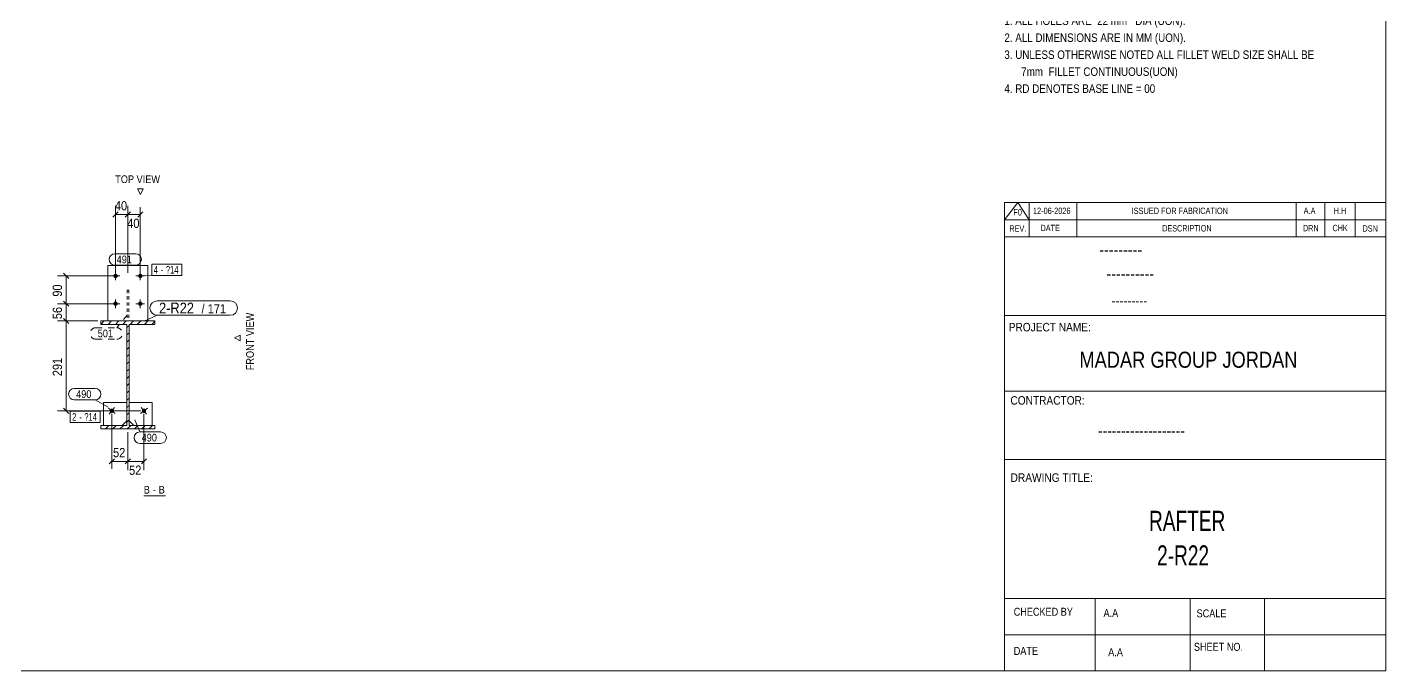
# Model space of a CAD drawing. Header units: millimetres. Extents: x 2 to 825, y 1 to 579.
# Drawn here: x 385.1 to 825, y 5 to 213.6 of the extents above; entities that cross this region are included whole.
import ezdxf

# ---------------------------------------------------------------- set-up
doc = ezdxf.new("R2010")
doc.units = ezdxf.units.MM
for name, pattern in [('XKITLINE00', [0]), ('XKITLINE01', [4, 1, -1, 1, -1]), ('XKITLINE02', [4, 2, -2])]:
    doc.linetypes.add(name, pattern=pattern)
for name, color, linetype, lineweight in [('Bolt', 3, 'Continuous', 0), ('BoltMark', 7, 'Continuous', 0), ('Dimensions', 7, 'Continuous', 0), ('DrawingSheet', 5, 'Continuous', 0), ('OtherObjectType', 7, 'Continuous', 0), ('Part', 2, 'Continuous', 0), ('PartMark', 7, 'Continuous', 0)]:
    doc.layers.add(name, color=color, linetype=linetype, lineweight=lineweight)
doc.styles.add('@ARIAL_UNICODE_MS_BOLD', font='ARIAL.TTF')
doc.styles.add('ARIAL', font='ARIAL.TTF')
doc.styles.add('ARIAL_NARROW', font='ARIALN.TTF')
doc.styles.add('COMIC_SANS_MS_BOLD', font='COMICBD.TTF')
doc.styles.add('SWIS721_EX_BT', font='ARIAL.TTF')
doc.styles.add('SWISSE', font='ARIAL.TTF')

# ---------------------------------------------------------------- blocks, each defined once
blk = doc.blocks.new('*A3')
at = {"layer": 'Part', "color": 7, "linetype": 'XKITLINE00', "lineweight": 0}
for p, q in [((409.01, 117.29), (410.11, 118.39)), ((409.01, 117.29), (409.01, 117.29)), ((411.37, 117.29), (412.47, 118.39)), ((413.73, 117.29), (414.83, 118.39)), ((416.09, 117.29), (417.19, 118.39)), ((417.41, 116.26), (418.11, 116.96)), ((417.41, 113.9), (418.11, 114.6)), ((418.44, 117.29), (419.54, 118.39)), ((420.8, 117.29), (421.9, 118.39)), ((423.16, 117.29), (424.26, 118.39)), ((425.52, 117.29), (426.51, 118.29)), ((417.41, 111.55), (418.11, 112.25)), ((417.41, 109.19), (418.11, 109.89)), ((417.41, 106.83), (418.11, 107.53)), ((417.41, 104.48), (418.11, 105.18)), ((417.41, 102.12), (418.11, 102.82)), ((417.41, 99.76), (418.11, 100.46)), ((417.41, 97.4), (418.11, 98.1)), ((417.41, 95.05), (418.11, 95.75)), ((417.41, 92.69), (418.11, 93.39)), ((417.41, 90.33), (418.11, 91.03)), ((417.41, 87.97), (418.11, 88.67)), ((409.02, 84.29), (409.22, 84.49)), ((410.47, 83.39), (411.57, 84.49)), ((412.83, 83.39), (413.93, 84.49)), ((415.19, 83.39), (416.29, 84.49)), ((417.41, 85.62), (418.11, 86.32)), ((417.55, 83.39), (418.65, 84.49)), ((419.9, 83.39), (421, 84.49)), ((422.26, 83.39), (423.36, 84.49)), ((424.62, 83.39), (425.72, 84.49))]:
    blk.add_line(p, q, dxfattribs=at)
blk = doc.blocks.new('*A57')
at = {"layer": 'Bolt'}
for points in [[(414.46, 132.96), (414.46, 132.92), (414.46, 132.89), (414.45, 132.85), (414.44, 132.82), (414.43, 132.79), (414.42, 132.76), (414.41, 132.72), (414.4, 132.69), (414.38, 132.66), (414.36, 132.63), (414.35, 132.6), (414.33, 132.57), (414.31, 132.55), (414.28, 132.52), (414.26, 132.5), (414.23, 132.47), (414.21, 132.45), (414.18, 132.43), (414.15, 132.41), (414.12, 132.39), (414.09, 132.37), (414.06, 132.36), (414.03, 132.34), (414, 132.33), (413.97, 132.32), (413.93, 132.31), (413.9, 132.3), (413.87, 132.3), (413.83, 132.29), (413.8, 132.29), (413.76, 132.29), (413.73, 132.29), (413.7, 132.29), (413.66, 132.3), (413.63, 132.3), (413.59, 132.31), (413.56, 132.32), (413.53, 132.33), (413.5, 132.34), (413.46, 132.36), (413.43, 132.37), (413.4, 132.39), (413.38, 132.41), (413.35, 132.43), (413.32, 132.45), (413.29, 132.47), (413.27, 132.5), (413.25, 132.52), (413.22, 132.55), (413.2, 132.57), (413.18, 132.6), (413.16, 132.63), (413.15, 132.66), (413.13, 132.69), (413.12, 132.72), (413.11, 132.76), (413.09, 132.79), (413.09, 132.82), (413.08, 132.85), (413.07, 132.89), (413.07, 132.92), (413.07, 132.96), (413.06, 132.99), (413.07, 133.03), (413.07, 133.06), (413.07, 133.09), (413.08, 133.13), (413.09, 133.16), (413.09, 133.19), (413.11, 133.23), (413.12, 133.26), (413.13, 133.29), (413.15, 133.32), (413.16, 133.35), (413.18, 133.38), (413.2, 133.41), (413.22, 133.44), (413.25, 133.46), (413.27, 133.49), (413.29, 133.51), (413.32, 133.53), (413.35, 133.55), (413.38, 133.57), (413.4, 133.59), (413.43, 133.61), (413.46, 133.62), (413.5, 133.64), (413.53, 133.65), (413.56, 133.66), (413.59, 133.67), (413.63, 133.68), (413.66, 133.68), (413.7, 133.69), (413.73, 133.69), (413.76, 133.69), (413.8, 133.69), (413.83, 133.69), (413.87, 133.68), (413.9, 133.68), (413.93, 133.67), (413.97, 133.66), (414, 133.65), (414.03, 133.64), (414.06, 133.62), (414.09, 133.61), (414.12, 133.59), (414.15, 133.57), (414.18, 133.55), (414.21, 133.53), (414.23, 133.51), (414.26, 133.49), (414.28, 133.46), (414.31, 133.44), (414.33, 133.41), (414.35, 133.38), (414.36, 133.35), (414.38, 133.32), (414.4, 133.29), (414.41, 133.26), (414.42, 133.23), (414.43, 133.19), (414.44, 133.16), (414.45, 133.13), (414.46, 133.09), (414.46, 133.06), (414.46, 133.03), (414.46, 132.99)], [(422.46, 132.96), (422.46, 132.92), (422.46, 132.89), (422.45, 132.85), (422.44, 132.82), (422.43, 132.79), (422.42, 132.76), (422.41, 132.72), (422.4, 132.69), (422.38, 132.66), (422.36, 132.63), (422.35, 132.6), (422.33, 132.57), (422.31, 132.55), (422.28, 132.52), (422.26, 132.5), (422.23, 132.47), (422.21, 132.45), (422.18, 132.43), (422.15, 132.41), (422.12, 132.39), (422.09, 132.37), (422.06, 132.36), (422.03, 132.34), (422, 132.33), (421.97, 132.32), (421.93, 132.31), (421.9, 132.3), (421.87, 132.3), (421.83, 132.29), (421.8, 132.29), (421.76, 132.29), (421.73, 132.29), (421.7, 132.29), (421.66, 132.3), (421.63, 132.3), (421.59, 132.31), (421.56, 132.32), (421.53, 132.33), (421.5, 132.34), (421.46, 132.36), (421.43, 132.37), (421.4, 132.39), (421.38, 132.41), (421.35, 132.43), (421.32, 132.45), (421.29, 132.47), (421.27, 132.5), (421.25, 132.52), (421.22, 132.55), (421.2, 132.57), (421.18, 132.6), (421.16, 132.63), (421.15, 132.66), (421.13, 132.69), (421.12, 132.72), (421.11, 132.76), (421.09, 132.79), (421.09, 132.82), (421.08, 132.85), (421.07, 132.89), (421.07, 132.92), (421.07, 132.96), (421.06, 132.99), (421.07, 133.03), (421.07, 133.06), (421.07, 133.09), (421.08, 133.13), (421.09, 133.16), (421.09, 133.19), (421.11, 133.23), (421.12, 133.26), (421.13, 133.29), (421.15, 133.32), (421.16, 133.35), (421.18, 133.38), (421.2, 133.41), (421.22, 133.44), (421.25, 133.46), (421.27, 133.49), (421.29, 133.51), (421.32, 133.53), (421.35, 133.55), (421.38, 133.57), (421.4, 133.59), (421.43, 133.61), (421.46, 133.62), (421.5, 133.64), (421.53, 133.65), (421.56, 133.66), (421.59, 133.67), (421.63, 133.68), (421.66, 133.68), (421.7, 133.69), (421.73, 133.69), (421.76, 133.69), (421.8, 133.69), (421.83, 133.69), (421.87, 133.68), (421.9, 133.68), (421.93, 133.67), (421.97, 133.66), (422, 133.65), (422.03, 133.64), (422.06, 133.62), (422.09, 133.61), (422.12, 133.59), (422.15, 133.57), (422.18, 133.55), (422.21, 133.53), (422.23, 133.51), (422.26, 133.49), (422.28, 133.46), (422.31, 133.44), (422.33, 133.41), (422.35, 133.38), (422.36, 133.35), (422.38, 133.32), (422.4, 133.29), (422.41, 133.26), (422.42, 133.23), (422.43, 133.19), (422.44, 133.16), (422.45, 133.13), (422.46, 133.09), (422.46, 133.06), (422.46, 133.03), (422.46, 132.99)], [(414.46, 123.96), (414.46, 123.92), (414.46, 123.89), (414.45, 123.85), (414.44, 123.82), (414.43, 123.79), (414.42, 123.76), (414.41, 123.72), (414.4, 123.69), (414.38, 123.66), (414.36, 123.63), (414.35, 123.6), (414.33, 123.57), (414.31, 123.55), (414.28, 123.52), (414.26, 123.5), (414.23, 123.47), (414.21, 123.45), (414.18, 123.43), (414.15, 123.41), (414.12, 123.39), (414.09, 123.37), (414.06, 123.36), (414.03, 123.34), (414, 123.33), (413.97, 123.32), (413.93, 123.31), (413.9, 123.3), (413.87, 123.3), (413.83, 123.29), (413.8, 123.29), (413.76, 123.29), (413.73, 123.29), (413.7, 123.29), (413.66, 123.3), (413.63, 123.3), (413.59, 123.31), (413.56, 123.32), (413.53, 123.33), (413.5, 123.34), (413.46, 123.36), (413.43, 123.37), (413.4, 123.39), (413.38, 123.41), (413.35, 123.43), (413.32, 123.45), (413.29, 123.47), (413.27, 123.5), (413.25, 123.52), (413.22, 123.55), (413.2, 123.57), (413.18, 123.6), (413.16, 123.63), (413.15, 123.66), (413.13, 123.69), (413.12, 123.72), (413.11, 123.76), (413.09, 123.79), (413.09, 123.82), (413.08, 123.85), (413.07, 123.89), (413.07, 123.92), (413.07, 123.96), (413.06, 123.99), (413.07, 124.03), (413.07, 124.06), (413.07, 124.09), (413.08, 124.13), (413.09, 124.16), (413.09, 124.19), (413.11, 124.23), (413.12, 124.26), (413.13, 124.29), (413.15, 124.32), (413.16, 124.35), (413.18, 124.38), (413.2, 124.41), (413.22, 124.44), (413.25, 124.46), (413.27, 124.49), (413.29, 124.51), (413.32, 124.53), (413.35, 124.55), (413.38, 124.57), (413.4, 124.59), (413.43, 124.61), (413.46, 124.62), (413.5, 124.64), (413.53, 124.65), (413.56, 124.66), (413.59, 124.67), (413.63, 124.68), (413.66, 124.68), (413.7, 124.69), (413.73, 124.69), (413.76, 124.69), (413.8, 124.69), (413.83, 124.69), (413.87, 124.68), (413.9, 124.68), (413.93, 124.67), (413.97, 124.66), (414, 124.65), (414.03, 124.64), (414.06, 124.62), (414.09, 124.61), (414.12, 124.59), (414.15, 124.57), (414.18, 124.55), (414.21, 124.53), (414.23, 124.51), (414.26, 124.49), (414.28, 124.46), (414.31, 124.44), (414.33, 124.41), (414.35, 124.38), (414.36, 124.35), (414.38, 124.32), (414.4, 124.29), (414.41, 124.26), (414.42, 124.23), (414.43, 124.19), (414.44, 124.16), (414.45, 124.13), (414.46, 124.09), (414.46, 124.06), (414.46, 124.03), (414.46, 123.99)], [(422.46, 123.96), (422.46, 123.92), (422.46, 123.89), (422.45, 123.85), (422.44, 123.82), (422.43, 123.79), (422.42, 123.76), (422.41, 123.72), (422.4, 123.69), (422.38, 123.66), (422.36, 123.63), (422.35, 123.6), (422.33, 123.57), (422.31, 123.55), (422.28, 123.52), (422.26, 123.5), (422.23, 123.47), (422.21, 123.45), (422.18, 123.43), (422.15, 123.41), (422.12, 123.39), (422.09, 123.37), (422.06, 123.36), (422.03, 123.34), (422, 123.33), (421.97, 123.32), (421.93, 123.31), (421.9, 123.3), (421.87, 123.3), (421.83, 123.29), (421.8, 123.29), (421.76, 123.29), (421.73, 123.29), (421.7, 123.29), (421.66, 123.3), (421.63, 123.3), (421.59, 123.31), (421.56, 123.32), (421.53, 123.33), (421.5, 123.34), (421.46, 123.36), (421.43, 123.37), (421.4, 123.39), (421.38, 123.41), (421.35, 123.43), (421.32, 123.45), (421.29, 123.47), (421.27, 123.5), (421.25, 123.52), (421.22, 123.55), (421.2, 123.57), (421.18, 123.6), (421.16, 123.63), (421.15, 123.66), (421.13, 123.69), (421.12, 123.72), (421.11, 123.76), (421.09, 123.79), (421.09, 123.82), (421.08, 123.85), (421.07, 123.89), (421.07, 123.92), (421.07, 123.96), (421.06, 123.99), (421.07, 124.03), (421.07, 124.06), (421.07, 124.09), (421.08, 124.13), (421.09, 124.16), (421.09, 124.19), (421.11, 124.23), (421.12, 124.26), (421.13, 124.29), (421.15, 124.32), (421.16, 124.35), (421.18, 124.38), (421.2, 124.41), (421.22, 124.44), (421.25, 124.46), (421.27, 124.49), (421.29, 124.51), (421.32, 124.53), (421.35, 124.55), (421.38, 124.57), (421.4, 124.59), (421.43, 124.61), (421.46, 124.62), (421.5, 124.64), (421.53, 124.65), (421.56, 124.66), (421.59, 124.67), (421.63, 124.68), (421.66, 124.68), (421.7, 124.69), (421.73, 124.69), (421.76, 124.69), (421.8, 124.69), (421.83, 124.69), (421.87, 124.68), (421.9, 124.68), (421.93, 124.67), (421.97, 124.66), (422, 124.65), (422.03, 124.64), (422.06, 124.62), (422.09, 124.61), (422.12, 124.59), (422.15, 124.57), (422.18, 124.55), (422.21, 124.53), (422.23, 124.51), (422.26, 124.49), (422.28, 124.46), (422.31, 124.44), (422.33, 124.41), (422.35, 124.38), (422.36, 124.35), (422.38, 124.32), (422.4, 124.29), (422.41, 124.26), (422.42, 124.23), (422.43, 124.19), (422.44, 124.16), (422.45, 124.13), (422.46, 124.09), (422.46, 124.06), (422.46, 124.03), (422.46, 123.99)]]:
    blk.add_hatch(color=3, dxfattribs=at).paths.add_polyline_path(points, flags=17)
at = {"layer": 'Bolt', "color": 3, "linetype": 'XKITLINE00', "lineweight": 0}
for p, q in [((415.16, 132.99), (412.36, 132.99)), ((413.76, 134.39), (413.76, 131.59)), ((423.16, 132.99), (420.36, 132.99)), ((421.76, 134.39), (421.76, 131.59)), ((415.16, 123.99), (412.36, 123.99)), ((413.76, 125.39), (413.76, 122.59)), ((423.16, 123.99), (420.36, 123.99)), ((421.76, 125.39), (421.76, 122.59))]:
    blk.add_line(p, q, dxfattribs=at)
blk = doc.blocks.new('*A58')
at = {"layer": 'Bolt'}
blk.add_hatch(color=3, dxfattribs=at).paths.add_polyline_path([(422.56, 89.86), (422.59, 89.88), (422.62, 89.9), (422.65, 89.92), (422.68, 89.93), (422.71, 89.94), (422.75, 89.96), (422.78, 89.97), (422.81, 89.97), (422.85, 89.98), (422.88, 89.99), (422.91, 89.99), (422.95, 89.99), (422.98, 89.99), (423.02, 89.99), (423.05, 89.99), (423.09, 89.98), (423.12, 89.97), (423.15, 89.97), (423.19, 89.96), (423.22, 89.94), (423.25, 89.93), (423.28, 89.92), (423.31, 89.9), (423.34, 89.88), (423.37, 89.86), (423.4, 89.84), (423.42, 89.82), (423.45, 89.8), (423.47, 89.77), (423.5, 89.75), (423.52, 89.72), (423.54, 89.69), (423.56, 89.66), (423.57, 89.64), (423.59, 89.6), (423.6, 89.57), (423.62, 89.54), (423.63, 89.51), (423.64, 89.48), (423.65, 89.44), (423.65, 89.41), (423.66, 89.38), (423.66, 89.34), (423.66, 89.31), (423.66, 89.27), (423.66, 89.24), (423.66, 89.2), (423.65, 89.17), (423.65, 89.14), (423.64, 89.1), (423.63, 89.07), (423.62, 89.04), (423.6, 89.01), (423.59, 88.98), (423.57, 88.95), (423.56, 88.92), (423.54, 88.89), (423.52, 88.86), (423.49, 88.83), (423.47, 88.81), (423.45, 88.78), (423.42, 88.76), (423.39, 88.74), (423.37, 88.72), (423.34, 88.7), (423.31, 88.68), (423.28, 88.67), (423.25, 88.65), (423.22, 88.64), (423.18, 88.63), (423.15, 88.62), (423.12, 88.61), (423.08, 88.6), (423.05, 88.6), (423.01, 88.59), (422.98, 88.59), (422.95, 88.59), (422.91, 88.59), (422.88, 88.6), (422.84, 88.6), (422.81, 88.61), (422.78, 88.62), (422.74, 88.63), (422.71, 88.64), (422.68, 88.65), (422.65, 88.67), (422.62, 88.68), (422.59, 88.7), (422.56, 88.72), (422.53, 88.74), (422.51, 88.76), (422.48, 88.79), (422.46, 88.81), (422.43, 88.83), (422.41, 88.86), (422.39, 88.89), (422.37, 88.92), (422.35, 88.95), (422.34, 88.98), (422.32, 89.01), (422.31, 89.04), (422.3, 89.07), (422.29, 89.11), (422.28, 89.14), (422.27, 89.17), (422.27, 89.21), (422.27, 89.24), (422.26, 89.28), (422.26, 89.31), (422.27, 89.34), (422.27, 89.38), (422.27, 89.41), (422.28, 89.45), (422.29, 89.48), (422.3, 89.51), (422.31, 89.54), (422.32, 89.58), (422.34, 89.61), (422.36, 89.64), (422.37, 89.67), (422.39, 89.7), (422.41, 89.72), (422.44, 89.75), (422.46, 89.77), (422.48, 89.8), (422.51, 89.82), (422.53, 89.84)], flags=17)
at = {"layer": 'Bolt', "color": 3, "linetype": 'XKITLINE00', "lineweight": 0}
for p, q in [((421.86, 88.43), (424.07, 90.15)), ((422.1, 90.4), (423.82, 88.19))]:
    blk.add_line(p, q, dxfattribs=at)
blk = doc.blocks.new('*A59')
at = {"layer": 'Bolt'}
blk.add_hatch(color=3, dxfattribs=at).paths.add_polyline_path([(412.11, 88.76), (412.08, 88.78), (412.06, 88.81), (412.04, 88.83), (412.01, 88.86), (411.99, 88.89), (411.97, 88.92), (411.96, 88.95), (411.94, 88.98), (411.92, 89.01), (411.91, 89.04), (411.9, 89.07), (411.89, 89.1), (411.88, 89.14), (411.87, 89.17), (411.87, 89.2), (411.87, 89.24), (411.86, 89.27), (411.86, 89.31), (411.87, 89.34), (411.87, 89.38), (411.87, 89.41), (411.88, 89.44), (411.89, 89.48), (411.9, 89.51), (411.91, 89.54), (411.92, 89.57), (411.94, 89.6), (411.95, 89.64), (411.97, 89.66), (411.99, 89.69), (412.01, 89.72), (412.03, 89.75), (412.06, 89.77), (412.08, 89.8), (412.11, 89.82), (412.13, 89.84), (412.16, 89.86), (412.19, 89.88), (412.22, 89.9), (412.25, 89.92), (412.28, 89.93), (412.31, 89.94), (412.34, 89.96), (412.38, 89.97), (412.41, 89.97), (412.44, 89.98), (412.48, 89.99), (412.51, 89.99), (412.55, 89.99), (412.58, 89.99), (412.61, 89.99), (412.65, 89.99), (412.68, 89.98), (412.72, 89.97), (412.75, 89.97), (412.78, 89.96), (412.82, 89.94), (412.85, 89.93), (412.88, 89.92), (412.91, 89.9), (412.94, 89.88), (412.97, 89.86), (412.99, 89.84), (413.02, 89.82), (413.05, 89.8), (413.07, 89.77), (413.09, 89.75), (413.12, 89.72), (413.14, 89.7), (413.16, 89.67), (413.17, 89.64), (413.19, 89.61), (413.2, 89.58), (413.22, 89.54), (413.23, 89.51), (413.24, 89.48), (413.25, 89.45), (413.25, 89.41), (413.26, 89.38), (413.26, 89.34), (413.26, 89.31), (413.26, 89.28), (413.26, 89.24), (413.26, 89.21), (413.25, 89.17), (413.25, 89.14), (413.24, 89.11), (413.23, 89.07), (413.22, 89.04), (413.2, 89.01), (413.19, 88.98), (413.17, 88.95), (413.16, 88.92), (413.14, 88.89), (413.12, 88.86), (413.1, 88.83), (413.07, 88.81), (413.05, 88.79), (413.02, 88.76), (413, 88.74), (412.97, 88.72), (412.94, 88.7), (412.91, 88.68), (412.88, 88.67), (412.85, 88.65), (412.82, 88.64), (412.79, 88.63), (412.75, 88.62), (412.72, 88.61), (412.69, 88.6), (412.65, 88.6), (412.62, 88.59), (412.58, 88.59), (412.55, 88.59), (412.51, 88.59), (412.48, 88.6), (412.45, 88.6), (412.41, 88.61), (412.38, 88.62), (412.35, 88.63), (412.31, 88.64), (412.28, 88.65), (412.25, 88.67), (412.22, 88.68), (412.19, 88.7), (412.16, 88.72), (412.13, 88.74)], flags=17)
at = {"layer": 'Bolt', "color": 3, "linetype": 'XKITLINE00', "lineweight": 0}
for p, q in [((413.67, 88.43), (411.46, 90.15)), ((411.7, 88.19), (413.42, 90.4))]:
    blk.add_line(p, q, dxfattribs=at)
blk = doc.blocks.new('*A60')
at = {"layer": 'Part', "color": 2, "linetype": 'XKITLINE00', "lineweight": 0}
for p, q in [((409.01, 117.29), (409.01, 118.39)), ((409.01, 118.39), (426.51, 118.39)), ((417.41, 117.29), (409.01, 117.29)), ((417.41, 84.49), (417.41, 117.29)), ((426.51, 117.29), (418.11, 117.29)), ((418.11, 117.29), (418.11, 84.49)), ((426.51, 118.39), (426.51, 117.29)), ((409.01, 83.39), (409.01, 84.49)), ((409.01, 84.49), (417.41, 84.49)), ((418.11, 84.49), (426.51, 84.49)), ((426.51, 84.49), (426.51, 83.39)), ((426.51, 83.39), (409.01, 83.39))]:
    blk.add_line(p, q, dxfattribs=at)
blk = doc.blocks.new('*A61')
at = {"layer": 'Part', "color": 2, "linetype": 'XKITLINE00', "lineweight": 0}
for p, q in [((411.26, 136.39), (411.26, 118.39)), ((411.26, 136.39), (424.26, 136.39)), ((424.26, 136.39), (424.26, 118.39))]:
    blk.add_line(p, q, dxfattribs=at)
at = {"layer": 'Part', "color": 7, "linetype": 'XKITLINE01', "lineweight": 0}
blk.add_line((411.26, 118.39), (424.26, 118.39), dxfattribs=at)
blk = doc.blocks.new('*A62')
at = {"layer": 'Part', "color": 7, "linetype": 'XKITLINE01', "lineweight": 0}
for p, q in [((418.01, 128.39), (417.51, 128.39)), ((417.51, 128.39), (417.51, 118.39)), ((418.01, 128.39), (418.01, 118.39)), ((418.01, 118.39), (417.51, 118.39))]:
    blk.add_line(p, q, dxfattribs=at)
blk = doc.blocks.new('*A63')
at = {"layer": 'Part', "color": 2, "linetype": 'XKITLINE00', "lineweight": 0}
for p, q in [((418.16, 85.99), (418.16, 91.99)), ((418.16, 91.99), (425.66, 91.99)), ((425.66, 91.99), (425.66, 84.49)), ((419.66, 84.49), (418.16, 85.99))]:
    blk.add_line(p, q, dxfattribs=at)
at = {"layer": 'Part', "color": 7, "linetype": 'XKITLINE01', "lineweight": 0}
blk.add_line((425.66, 84.49), (419.66, 84.49), dxfattribs=at)
blk = doc.blocks.new('*A64')
at = {"layer": 'Part', "color": 2, "linetype": 'XKITLINE00', "lineweight": 0}
for p, q in [((417.36, 91.99), (409.86, 91.99)), ((409.86, 91.99), (409.86, 84.49)), ((417.36, 85.99), (417.36, 91.99)), ((415.86, 84.49), (417.36, 85.99))]:
    blk.add_line(p, q, dxfattribs=at)
at = {"layer": 'Part', "color": 7, "linetype": 'XKITLINE01', "lineweight": 0}
blk.add_line((409.86, 84.49), (415.86, 84.49), dxfattribs=at)
blk = doc.blocks.new('*A65')
at = {"layer": 'DrawingSheet', "color": 5, "linetype": 'XKITLINE00', "lineweight": 0}
for p, q in [((825, 5), (825, 579)), ((5, 5), (825, 5))]:
    blk.add_line(p, q, dxfattribs=at)
blk = doc.blocks.new('*A67')
at = {"layer": 'OtherObjectType', "color": 7, "linetype": 'XKITLINE00', "lineweight": 0}
blk.add_line((701.5, 219.82), (734.5, 219.82), dxfattribs=at)
at = {"layer": 'OtherObjectType', "color": 7, "style": 'ARIAL_NARROW', "width": 1.008832}
for s, p in [('GENERAL NOTES:', (701.5, 221.47)), ('1. ALL HOLES ARE  22 mm   DIA (UON).', (701.5, 214.32)), ('2. ALL DIMENSIONS ARE IN MM (UON).', (701.5, 208.82)), ('3. UNLESS OTHERWISE NOTED ALL FILLET WELD SIZE SHALL BE', (701.5, 203.32)), ('7mm  FILLET CONTINUOUS(UON)', (706.95, 197.82)), ('4. RD DENOTES BASE LINE = 00', (701.5, 192.32))]:
    blk.add_text(s, height=2.75, dxfattribs=at).set_placement(p)
blk = doc.blocks.new('*A68')
at = {"layer": 'OtherObjectType', "color": 7, "linetype": 'XKITLINE00', "lineweight": 0}
for p, q in [((701.5, 156.76), (825, 156.76)), ((701.5, 151.21), (705.82, 156.76)), ((701.5, 151.21), (701.5, 156.76)), ((705.82, 156.76), (709.53, 151.21)), ((709.53, 151.21), (709.53, 156.76)), ((724.97, 151.21), (724.97, 156.76)), ((795.98, 151.21), (795.98, 156.76)), ((805.24, 151.21), (805.24, 156.76)), ((815.12, 151.21), (815.12, 156.76)), ((825, 151.21), (825, 156.76)), ((701.5, 151.21), (825, 151.21)), ((701.5, 145.65), (701.5, 151.21)), ((705.21, 151.21), (825, 151.21)), ((709.53, 145.65), (709.53, 151.21)), ((724.97, 145.65), (724.97, 151.21)), ((795.98, 145.65), (795.98, 151.21)), ((805.24, 145.65), (805.24, 151.21)), ((815.12, 145.65), (815.12, 151.21)), ((825, 145.65), (825, 151.21))]:
    blk.add_line(p, q, dxfattribs=at)
at = {"layer": 'OtherObjectType', "color": 7, "style": 'ARIAL_NARROW'}
for s, height, width, p in [('F0', 2.058, 1.008832, (704.4, 152.59)), ('12-06-2026', 2.058, 1.008832, (710.76, 153.06)), ('ISSUED FOR FABRICATION', 2.0583, 1.008832, (742.71, 153.06)), ('A.A', 2.058, 1.008832, (798.4, 153.06)), ('H.H', 2.058, 1.008832, (808.13, 153.06)), ('DATE', 2.058, 0.907949, (713.23, 147.5)), ('CHK', 2.058, 0.907949, (807.72, 147.5)), ('REV.', 2.058, 0.907949, (703.13, 147.31)), ('DESCRIPTION', 2.0583, 0.907949, (752.61, 147.39)), ('DRN', 2.058, 0.907949, (798.17, 147.47)), ('DSN', 2.058, 0.907949, (817.47, 147.35))]:
    blk.add_text(s, height=height, dxfattribs=dict(at, width=width)).set_placement(p)
blk = doc.blocks.new('*A70')
at = {"layer": 'OtherObjectType', "color": 2, "linetype": 'XKITLINE00', "lineweight": 0}
for p, q in [((701.5, 145.65), (825, 145.65)), ((701.5, 5), (701.5, 145.64)), ((824.98, 145.64), (825, 5)), ((825, 120.14), (701.5, 120.14)), ((701.5, 95.63), (825, 95.63)), ((825, 73.49), (701.5, 73.49)), ((825, 28.4), (701.5, 28.4)), ((730.94, 28.4), (730.94, 5)), ((761.62, 5), (761.62, 28.4)), ((785.75, 5), (785.75, 28.4)), ((825, 16.7), (701.5, 16.7)), ((825, 5), (701.5, 5))]:
    blk.add_line(p, q, dxfattribs=at)
at = {"layer": 'OtherObjectType', "color": 4, "style": '@ARIAL_UNICODE_MS_BOLD', "width": 0.85}
blk.add_text('---------', height=3.9, dxfattribs=at).set_placement((732.23, 139.59))
at = {"layer": 'OtherObjectType', "color": 7, "style": 'ARIAL', "width": 0.85}
for s, height, p in [('----------', 3.9, (734.56, 131.77)), ('---------', 3.25, (736.21, 123.31))]:
    blk.add_text(s, height=height, dxfattribs=at).set_placement(p)
at = {"layer": 'OtherObjectType', "color": 3, "width": 0.85}
for s, style, p in [('PROJECT NAME:', 'SWIS721_EX_BT', (702.92, 115.01)), ('CONTRACTOR:', 'SWISSE', (703.47, 91.27)), ('DRAWING TITLE:', 'SWIS721_EX_BT', (703.53, 66.24))]:
    blk.add_text(s, height=2.7618, dxfattribs=dict(at, style=style)).set_placement(p)
at = {"layer": 'OtherObjectType', "color": 7, "width": 0.85}
for s, height, p in [('MADAR GROUP JORDAN', 5.2, (725.79, 103.23)), ('CHECKED BY', 2.592, (704.53, 22.86)), ('A.A', 2.592, (733.61, 22.45)), ('SCALE', 2.592, (763.74, 22.33)), ('SHEET NO.', 2.592, (762.87, 11.49)), ('DATE', 2.592, (704.54, 10.16)), ('A.A', 2.592, (735.14, 9.76))]:
    blk.add_text(s, height=height, dxfattribs=at).set_placement(p)
at = {"layer": 'OtherObjectType', "color": 1}
for s, height, style, width, p in [('-------------------', 3.9, 'COMIC_SANS_MS_BOLD', 0.85, (731.87, 80.86)), ('RAFTER', 6.5, 'ARIAL', 0.68, (748.34, 50.37)), ('2-R22', 6.5, 'ARIAL', 0.68, (750.95, 39.17))]:
    blk.add_text(s, height=height, dxfattribs=dict(at, style=style, width=width)).set_placement(p)
blk = doc.blocks.new('*A153')
at = {"layer": 'Dimensions', "color": 7, "linetype": 'XKITLINE00', "lineweight": 0}
for p, q in [((396.92, 119.24), (398.61, 117.54)), ((408.01, 118.39), (394.91, 118.39)), ((397.76, 89.29), (397.76, 118.39)), ((421.96, 89.29), (394.91, 89.29)), ((396.92, 90.14), (398.61, 88.44))]:
    blk.add_line(p, q, dxfattribs=at)
at = {"layer": 'Dimensions', "color": 3}
for p in [(397.76, 118.39), (397.76, 89.29)]:
    blk.add_point(p, dxfattribs=at)
at = {"layer": 'Dimensions', "color": 3, "style": 'ARIAL', "width": 0.85}
blk.add_text('291', height=3, rotation=90.0002, dxfattribs=at).set_placement((396.41, 100.5))
blk = doc.blocks.new('*A154')
at = {"layer": 'Dimensions', "color": 7, "linetype": 'XKITLINE00', "lineweight": 0}
for p, q in [((412.76, 123.99), (394.91, 123.99)), ((396.92, 124.84), (398.61, 123.14)), ((397.76, 118.39), (397.76, 123.99)), ((396.92, 119.24), (398.61, 117.54)), ((408.01, 118.39), (394.91, 118.39))]:
    blk.add_line(p, q, dxfattribs=at)
at = {"layer": 'Dimensions', "color": 3}
for p in [(397.76, 123.99), (397.76, 118.39)]:
    blk.add_point(p, dxfattribs=at)
at = {"layer": 'Dimensions', "color": 3, "style": 'ARIAL', "width": 0.85}
blk.add_text('56', height=3, rotation=90.0002, dxfattribs=at).set_placement((396.41, 118.97))
blk = doc.blocks.new('*A155')
at = {"layer": 'Dimensions', "color": 7, "linetype": 'XKITLINE00', "lineweight": 0}
for p, q in [((412.76, 132.99), (394.91, 132.99)), ((396.92, 133.84), (398.61, 132.14)), ((397.76, 123.99), (397.76, 132.99)), ((412.76, 123.99), (394.91, 123.99)), ((396.92, 124.84), (398.61, 123.14))]:
    blk.add_line(p, q, dxfattribs=at)
at = {"layer": 'Dimensions', "color": 3}
for p in [(397.76, 132.99), (397.76, 123.99)]:
    blk.add_point(p, dxfattribs=at)
at = {"layer": 'Dimensions', "color": 3, "style": 'ARIAL', "width": 0.85}
blk.add_text('90', height=3, rotation=90.0002, dxfattribs=at).set_placement((396.41, 126.27))
blk = doc.blocks.new('*A156')
at = {"layer": 'Dimensions', "color": 7, "linetype": 'XKITLINE00', "lineweight": 0}
for p, q in [((412.56, 88.29), (412.56, 70.49)), ((417.76, 82.39), (417.76, 70.49)), ((413.41, 73.74), (411.72, 72.04)), ((412.56, 72.89), (417.76, 72.89)), ((418.61, 73.74), (416.92, 72.04))]:
    blk.add_line(p, q, dxfattribs=at)
at = {"layer": 'Dimensions', "color": 3}
for p in [(412.56, 72.89), (417.76, 72.89)]:
    blk.add_point(p, dxfattribs=at)
at = {"layer": 'Dimensions', "color": 3, "style": 'ARIAL', "width": 0.85}
blk.add_text('52', height=3, dxfattribs=at).set_placement((412.94, 74.24))
blk = doc.blocks.new('*A157')
at = {"layer": 'Dimensions', "color": 7, "linetype": 'XKITLINE00', "lineweight": 0}
for p, q in [((422.96, 88.29), (422.96, 70.04)), ((417.76, 82.39), (417.76, 70.04)), ((418.61, 73.74), (416.92, 72.04)), ((417.76, 72.89), (422.96, 72.89)), ((423.81, 73.74), (422.12, 72.04))]:
    blk.add_line(p, q, dxfattribs=at)
at = {"layer": 'Dimensions', "color": 3}
for p in [(417.76, 72.89), (422.96, 72.89)]:
    blk.add_point(p, dxfattribs=at)
at = {"layer": 'Dimensions', "color": 3, "style": 'ARIAL', "width": 0.85}
blk.add_text('52', height=3, dxfattribs=at).set_placement((418.14, 68.54))
blk = doc.blocks.new('*A158')
at = {"layer": 'Dimensions', "color": 7, "linetype": 'XKITLINE00', "lineweight": 0}
for p, q in [((413.76, 133.99), (413.76, 155.74)), ((417.76, 133.99), (417.76, 155.74)), ((414.61, 153.74), (412.92, 152.04)), ((413.76, 152.89), (417.76, 152.89)), ((418.61, 153.74), (416.92, 152.04))]:
    blk.add_line(p, q, dxfattribs=at)
at = {"layer": 'Dimensions', "color": 3}
for p in [(413.76, 152.89), (417.76, 152.89)]:
    blk.add_point(p, dxfattribs=at)
at = {"layer": 'Dimensions', "color": 3, "style": 'ARIAL', "width": 0.85}
blk.add_text('40', height=3, dxfattribs=at).set_placement((413.54, 154.24))
blk = doc.blocks.new('*A159')
at = {"layer": 'Dimensions', "color": 7, "linetype": 'XKITLINE00', "lineweight": 0}
for p, q in [((417.76, 133.99), (417.76, 155.29)), ((421.76, 133.99), (421.76, 155.29)), ((418.61, 153.74), (416.92, 152.04)), ((417.76, 152.89), (421.76, 152.89)), ((422.61, 153.74), (420.92, 152.04))]:
    blk.add_line(p, q, dxfattribs=at)
at = {"layer": 'Dimensions', "color": 3}
for p in [(417.76, 152.89), (421.76, 152.89)]:
    blk.add_point(p, dxfattribs=at)
at = {"layer": 'Dimensions', "color": 3, "style": 'ARIAL', "width": 0.85}
blk.add_text('40', height=3, dxfattribs=at).set_placement((417.54, 148.54))
blk = doc.blocks.new('*A160')
at = {"layer": 'BoltMark', "color": 7, "linetype": 'XKITLINE00', "lineweight": 0}
for p, q in [((425.53, 136.84), (435.22, 136.84)), ((425.53, 133.14), (425.53, 136.84)), ((435.22, 133.14), (435.22, 136.84)), ((421.76, 132.99), (425.53, 133.14)), ((425.53, 133.14), (435.22, 133.14))]:
    blk.add_line(p, q, dxfattribs=at)
at = {"layer": 'BoltMark', "color": 3, "style": 'ARIAL_NARROW', "width": 0.85}
for s, p in [('4', (426.13, 133.74)), ('-', (428.4, 133.74)), ('?14', (430.06, 133.74))]:
    blk.add_text(s, height=2.5, dxfattribs=at).set_placement(p)
blk = doc.blocks.new('*A161')
at = {"layer": 'BoltMark', "color": 7, "linetype": 'XKITLINE00', "lineweight": 0}
for p, q in [((399.11, 89.14), (408.8, 89.14)), ((399.11, 85.44), (399.11, 89.14)), ((412.56, 89.29), (408.8, 89.14)), ((408.8, 85.44), (408.8, 89.14)), ((399.11, 85.44), (408.8, 85.44))]:
    blk.add_line(p, q, dxfattribs=at)
at = {"layer": 'BoltMark', "color": 3, "style": 'ARIAL_NARROW', "width": 0.85}
for s, p in [('2', (399.71, 86.04)), ('?14', (403.64, 86.04)), ('-', (401.98, 86.04))]:
    blk.add_text(s, height=2.5, dxfattribs=at).set_placement(p)
blk = doc.blocks.new('*A162')
at = {"layer": 'PartMark', "color": 7, "linetype": 'XKITLINE00', "lineweight": 0}
for p, q in [((427.23, 124.93), (450.88, 124.93)), ((422.98, 118.34), (427.23, 120.23)), ((427.23, 120.23), (450.88, 120.23))]:
    blk.add_line(p, q, dxfattribs=at)
for centre, start, end in [((427.23, 122.58), 90, 270), ((450.88, 122.58), 270, 90)]:
    blk.add_arc(centre, 2.35, start, end, dxfattribs=at)
at = {"layer": 'PartMark', "color": 1, "style": 'ARIAL', "width": 0.85}
blk.add_text('2-R22', height=3.5, dxfattribs=at).set_placement((427.83, 120.83))
at = {"layer": 'PartMark', "color": 3, "style": 'ARIAL', "width": 0.85}
for s, p in [('/', (441.59, 120.83)), ('171', (443.6, 120.83))]:
    blk.add_text(s, height=3, dxfattribs=at).set_placement(p)
blk = doc.blocks.new('*A163')
at = {"layer": 'PartMark', "color": 7, "linetype": 'XKITLINE00', "lineweight": 0}
for p, q in [((413.51, 140.19), (420.28, 140.19)), ((413.51, 136.49), (420.28, 136.49))]:
    blk.add_line(p, q, dxfattribs=at)
for centre, start, end in [((413.51, 138.34), 90, 270), ((420.28, 138.34), 270, 90)]:
    blk.add_arc(centre, 1.85, start, end, dxfattribs=at)
at = {"layer": 'PartMark', "color": 3, "style": 'ARIAL', "width": 0.85}
blk.add_text('491', height=2.5, dxfattribs=at).set_placement((414.11, 137.09))
blk = doc.blocks.new('*A164')
at = {"layer": 'PartMark', "color": 7, "linetype": 'XKITLINE02', "lineweight": 0}
for p, q in [((417.64, 120.42), (414.14, 116.21)), ((407.38, 116.21), (414.14, 116.21)), ((407.38, 112.51), (414.14, 112.51))]:
    blk.add_line(p, q, dxfattribs=at)
for centre, start, end in [((407.38, 114.36), 90, 270), ((414.14, 114.36), 270, 90)]:
    blk.add_arc(centre, 1.85, start, end, dxfattribs=at)
at = {"layer": 'PartMark', "color": 3, "style": 'ARIAL', "width": 0.85}
blk.add_text('501', height=2.5, dxfattribs=at).set_placement((407.98, 113.11))
blk = doc.blocks.new('*A165')
at = {"layer": 'PartMark', "color": 7, "linetype": 'XKITLINE00', "lineweight": 0}
for p, q in [((420.04, 86.37), (421.6, 82.43)), ((421.6, 82.43), (428.36, 82.43)), ((421.6, 78.73), (428.36, 78.73))]:
    blk.add_line(p, q, dxfattribs=at)
for centre, start, end in [((421.6, 80.58), 90, 270), ((428.36, 80.58), 270, 90)]:
    blk.add_arc(centre, 1.85, start, end, dxfattribs=at)
at = {"layer": 'PartMark', "color": 3, "style": 'ARIAL', "width": 0.85}
blk.add_text('490', height=2.5, dxfattribs=at).set_placement((422.2, 79.33))
blk = doc.blocks.new('*A166')
at = {"layer": 'PartMark', "color": 7, "linetype": 'XKITLINE00', "lineweight": 0}
for p, q in [((400.39, 96.55), (407.15, 96.55)), ((400.39, 92.85), (407.15, 92.85)), ((411.39, 90.46), (407.15, 92.85))]:
    blk.add_line(p, q, dxfattribs=at)
for centre, start, end in [((400.39, 94.7), 90, 270), ((407.15, 94.7), 270, 90)]:
    blk.add_arc(centre, 1.85, start, end, dxfattribs=at)
at = {"layer": 'PartMark', "color": 3, "style": 'ARIAL', "width": 0.85}
blk.add_text('490', height=2.5, dxfattribs=at).set_placement((400.99, 93.45))
blk = doc.blocks.new('*A167')
at = {"layer": 'OtherObjectType', "color": 7, "linetype": 'XKITLINE00', "lineweight": 0}
for p, q in [((421.8, 159.34), (420.86, 161.22)), ((420.86, 161.22), (422.73, 161.22)), ((422.73, 161.22), (421.8, 159.34)), ((421.8, 159.34), (421.8, 159.34)), ((452.28, 112.89), (454.15, 113.83)), ((454.15, 111.95), (452.28, 112.89)), ((452.28, 112.89), (452.28, 112.89)), ((454.15, 113.83), (454.15, 111.95)), ((422.89, 61.69), (429.95, 61.69))]:
    blk.add_line(p, q, dxfattribs=at)
at = {"layer": 'OtherObjectType', "color": 7, "style": 'ARIAL', "width": 0.85}
for s, p in [('TOP VIEW', (413.64, 163.09)), ('B', (422.89, 62.44)), ('-', (425.87, 62.44)), ('B', (427.72, 62.44))]:
    blk.add_text(s, height=2.5, dxfattribs=at).set_placement(p)
blk.add_text('FRONT VIEW', height=2.5, rotation=90, dxfattribs=at).set_placement((458.53, 102.43))

msp = doc.modelspace()

# ---------------------------------------------------------------- block references
at = {"lineweight": 0}
for name in ['*A65', '*A67', '*A158', '*A159', '*A68', '*A70', '*A61', '*A163', '*A160', '*A155', '*A57', '*A62', '*A154', '*A162', '*A153', '*A164', '*A3', '*A60', '*A166', '*A161', '*A64', '*A59', '*A156', '*A157', '*A63', '*A58', '*A165']:
    msp.add_blockref(name, (0, 0), dxfattribs=at)
at = {"layer": 'OtherObjectType', "lineweight": 0}
msp.add_blockref('*A167', (0, 0), dxfattribs=at)

doc.saveas('drawing.dxf')
